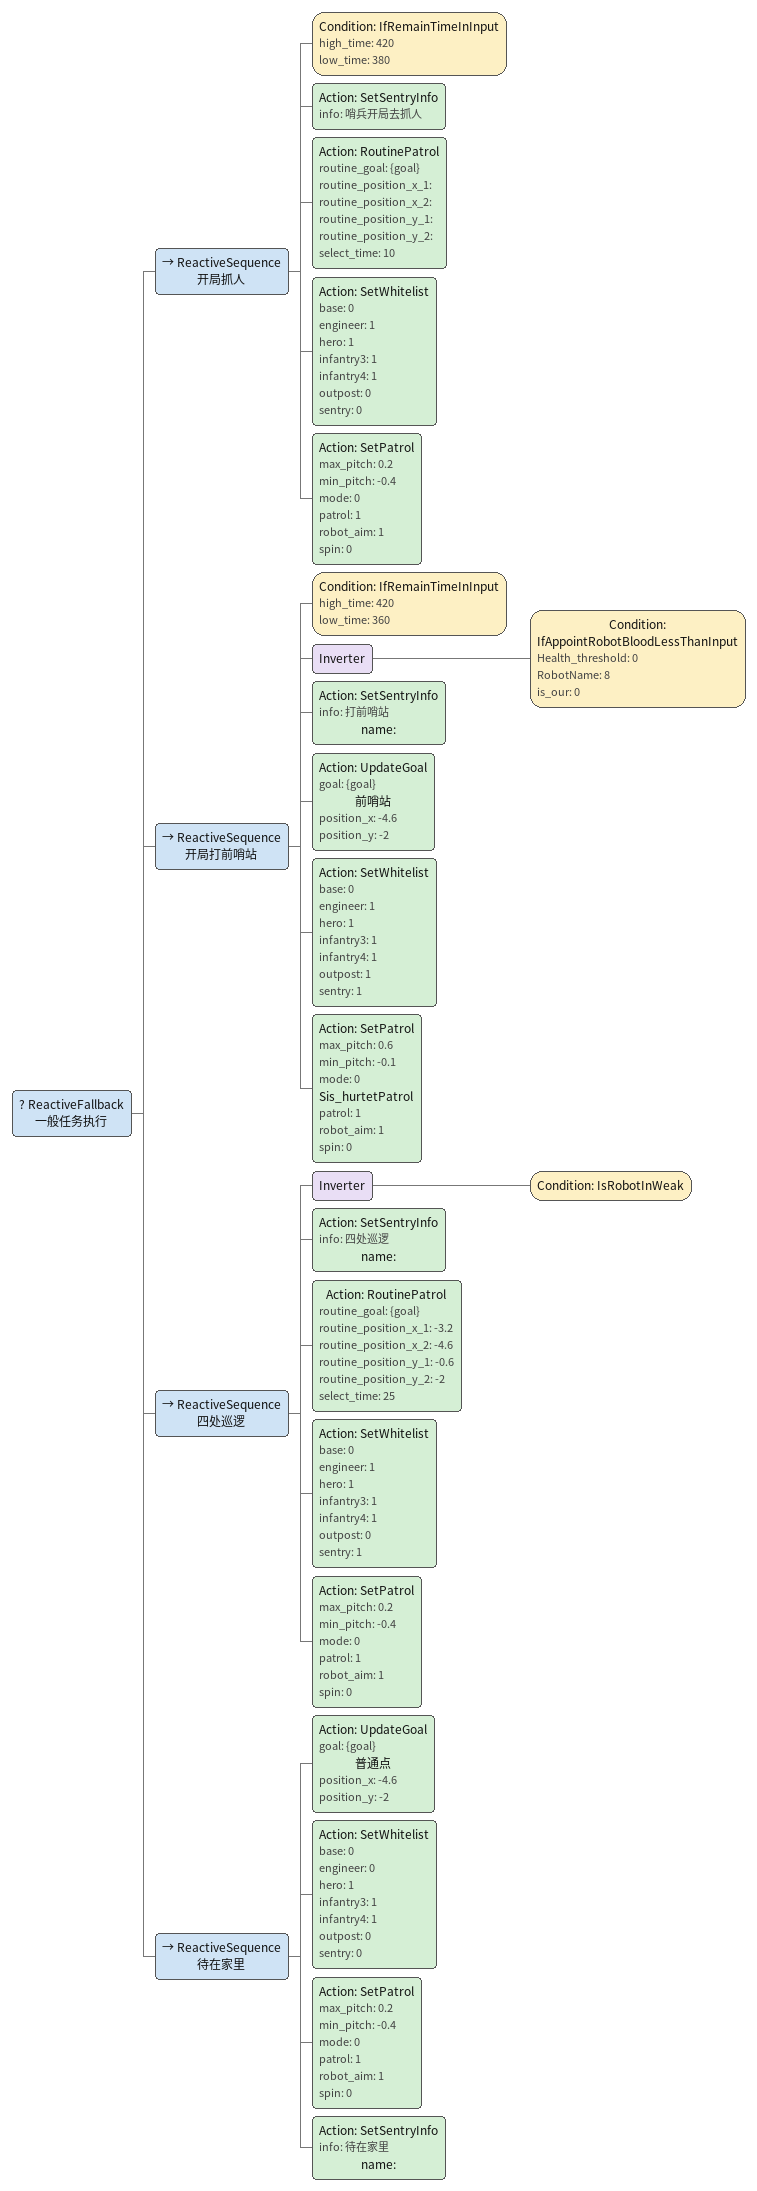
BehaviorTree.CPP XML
<ReactiveFallback name="一般任务执行">
    <ReactiveSequence name="开局抓人">
        <Condition ID="IfRemainTimeInInput" high_time="420" low_time="380"/>
        <Action ID="SetSentryInfo" info="哨兵开局去抓人"/>
        <Action ID="RoutinePatrol" routine_goal="{goal}" routine_position_x_1="" routine_position_x_2="" routine_position_y_1="" routine_position_y_2="" select_time="10"/>
        <Action ID="SetWhitelist" base="0" engineer="1" hero="1" infantry3="1" infantry4="1" outpost="0" sentry="0"/>
        <Action ID="SetPatrol" max_pitch="0.2" min_pitch="-0.4" mode="0" patrol="1" robot_aim="1" spin="0"/>
    </ReactiveSequence>
    <ReactiveSequence name="开局打前哨站">
        <Condition ID="IfRemainTimeInInput" high_time="420" low_time="360"/>
        <Inverter>
            <Condition Health_threshold="0" ID="IfAppointRobotBloodLessThanInput" RobotName="8" is_our="0"/>
        </Inverter>
        <Action ID="SetSentryInfo" info="打前哨站" name=""/>
        <Action ID="UpdateGoal" goal="{goal}" name="前哨站" position_x="-4.6" position_y="-2"/>
        <Action ID="SetWhitelist" base="0" engineer="1" hero="1" infantry3="1" infantry4="1" outpost="1" sentry="1"/>
        <Action ID="SetPatrol" max_pitch="0.6" min_pitch="-0.1" mode="0" name="Sis_hurtetPatrol" patrol="1" robot_aim="1" spin="0"/>
    </ReactiveSequence>
    <ReactiveSequence name="四处巡逻">
        <Inverter>
            <Condition ID="IsRobotInWeak"/>
        </Inverter>
        <Action ID="SetSentryInfo" info="四处巡逻" name=""/>
        <Action ID="RoutinePatrol" routine_goal="{goal}" routine_position_x_1="-3.2" routine_position_x_2="-4.6" routine_position_y_1="-0.6" routine_position_y_2="-2" select_time="25"/>
        <Action ID="SetWhitelist" base="0" engineer="1" hero="1" infantry3="1" infantry4="1" outpost="0" sentry="1"/>
        <Action ID="SetPatrol" max_pitch="0.2" min_pitch="-0.4" mode="0" patrol="1" robot_aim="1" spin="0"/>
    </ReactiveSequence>
    <ReactiveSequence name="待在家里">
        <Action ID="UpdateGoal" goal="{goal}" name="普通点" position_x="-4.6" position_y="-2"/>
        <Action ID="SetWhitelist" base="0" engineer="0" hero="1" infantry3="1" infantry4="1" outpost="0" sentry="0"/>
        <Action ID="SetPatrol" max_pitch="0.2" min_pitch="-0.4" mode="0" patrol="1" robot_aim="1" spin="0"/>
        <Action ID="SetSentryInfo" info="待在家里" name=""/>
    </ReactiveSequence>
</ReactiveFallback>
